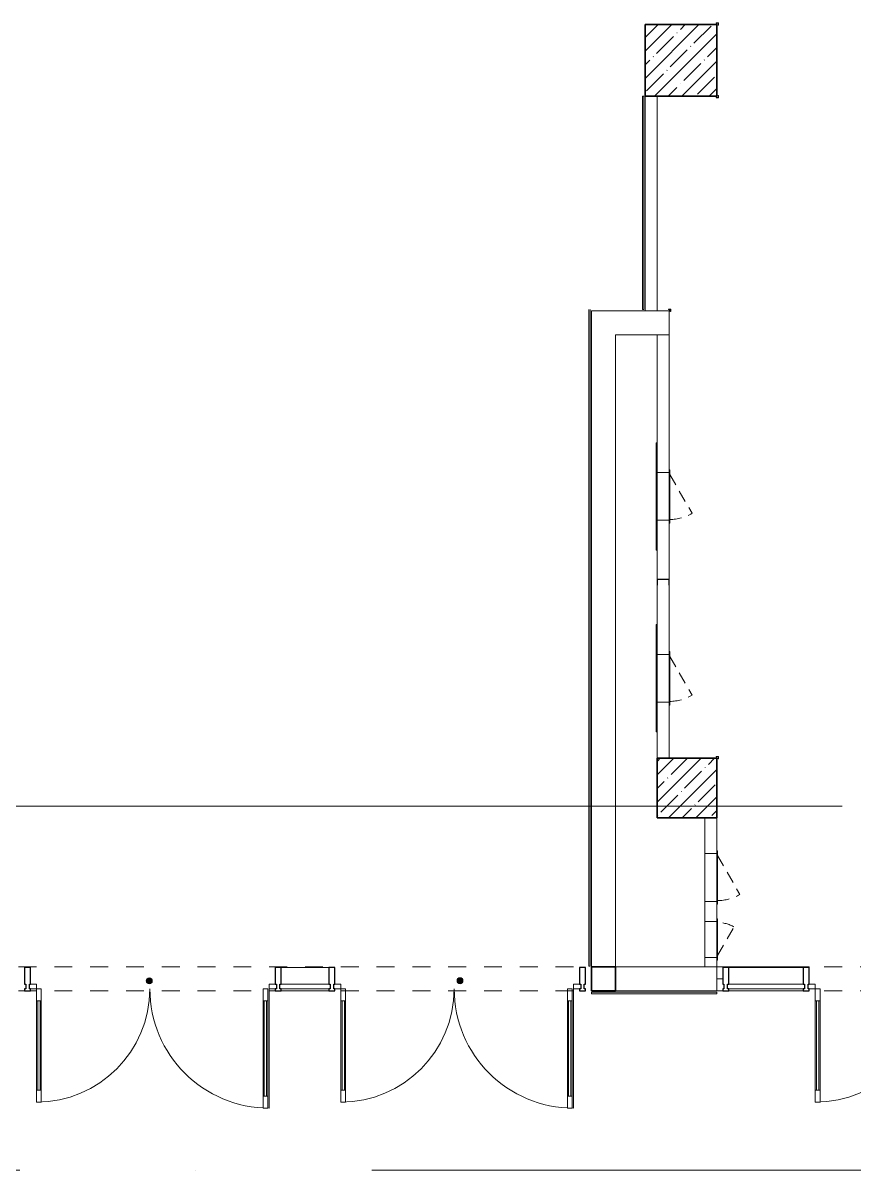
# Model space of a CAD drawing. Header units: millimetres. Extents: x 5993 to 95364, y 94667 to 143522.
# Drawn here: x 48615 to 49182, y 114862 to 115645 of the extents above; entities that cross this region are included whole.
import ezdxf

# ---------------------------------------------------------------- set-up
doc = ezdxf.new("R2010")
doc.units = ezdxf.units.MM
for name, pattern in [('200_ШТРИХ__ш1_п0_6_', [160, 100, -60]), ('200_ШТРИХ_ш1п0_6_', [160, 100, -60]), ('50_200_ШТРИХ_1Т_ш5_п1_п1_', [1400, 1000, -200, 0, -200]), ('Штрих короткий', [300, 150, -150])]:
    doc.linetypes.add(name, pattern=pattern)
for name, color, linetype, lineweight in [('0-2', 7, 'Continuous', 9), ('S-GRID-____-OTLN-1', 7, '50_200_ШТРИХ_1Т_ш5_п1_п1_', 9), ('Двери', 7, 'Continuous', 9), ('Импосты витража', 7, 'Continuous', 9), ('Импосты витража-1', 7, 'Continuous', 25), ('Каркас несущий', 7, 'Continuous', 9), ('Марки обобщенной модели', 7, 'Continuous', 9), ('Несущие колонны', 7, 'Continuous', 9), ('Несущие колонны-1', 7, 'Continuous', 35), ('Обобщенные модели', 7, 'Continuous', 9), ('Окна', 7, 'Continuous', 9), ('Остекление-1', 7, 'Continuous', 9), ('Открывание в плане-1', 7, '200_ШТРИХ__ш1_п0_6_', 9), ('Перекрытия', 7, 'Continuous', 9), ('Перемычка-1', 7, 'Штрих короткий', 9), ('Стены', 7, 'Continuous', 9), ('Стены-1', 7, 'Continuous', 13), ('Элементы узлов', 7, 'Continuous', 9)]:
    doc.layers.add(name, color=color, linetype=linetype, lineweight=lineweight)
doc.layers.add('_Разделитель помещений_', color=7, linetype='200_ШТРИХ_ш1п0_6_', lineweight=35, true_color=0x0000a0)

# ---------------------------------------------------------------- blocks, each defined once
blk = doc.blocks.new('BSC_Колонна _Прямоугольная - 500х500-V7-АИ2_01_План напольных покрытий и плинтусов 1го этажа _Часть 2_')
at = {"layer": 'Несущие колонны'}
h = blk.add_hatch(dxfattribs=at)
h.set_pattern_fill('FP_15', color=256, style=0, pattern_type=2)
h.set_pattern_definition([(45, (-91350, -14400), (-114.04925, 114.04925), []), (45, (-91235.95, -14400), (-114.04925, 114.04925), [201.613, -40.323, 3.353, -36.97])])
h.paths.add_polyline_path([(-250, -250), (250, -250), (250, 250), (-250, 250)], flags=0)
at = {"layer": 'Несущие колонны-1'}
for p, q in [((250, 250), (-250, 250)), ((-250, 250), (-250, -250)), ((250, -250), (250, 250)), ((-250, -250), (250, -250))]:
    blk.add_line(p, q, dxfattribs=at)
blk = doc.blocks.new('BSC_Колонна _Прямоугольная - 600х600-V14-АИ2_01_План напольных покрытий и плинтусов 1го этажа _Часть 2_')
at = {"layer": 'Несущие колонны'}
h = blk.add_hatch(dxfattribs=at)
h.set_pattern_fill('FP_23', color=256, style=0, pattern_type=2)
h.set_pattern_definition([(45, (-91300, -20500), (-114.04925, 114.04925), []), (45, (-91185.95, -20500), (-114.04925, 114.04925), [201.613, -40.323, 3.353, -36.97])])
h.paths.add_polyline_path([(-300, -300), (300, -300), (300, 300), (-300, 300)], flags=0)
at = {"layer": 'Несущие колонны-1'}
for p, q in [((300, 300), (-300, 300)), ((-300, 300), (-300, -300)), ((300, -300), (300, 300)), ((-300, -300), (300, -300))]:
    blk.add_line(p, q, dxfattribs=at)
blk = doc.blocks.new('Дверь_Витражная_СКБ_2Ст2 - ДВН_ДАО_Выход-27108098-АИ2_01_План напольных покрытий и плинтусов 1го этажа _Часть 2_')
at = {"layer": 'Двери'}
for p, q in [((-975, -950), (-975, 0)), ((975, -1000), (975, 0))]:
    blk.add_line(p, q, dxfattribs=at)
for centre, radius, start, end in [((-975, 0), 950, 270, 0), ((975, 0), 1000, 180, 270)]:
    blk.add_arc(centre, radius, start, end, dxfattribs=at)
at = {"layer": 'Элементы узлов'}
for p, q in [((-1025, 40), (-975, 40)), ((-975, 40), (-1025, 40)), ((-975, 0), (-1025, 0)), ((-1025, 0), (-975, 0)), ((-975, 40), (-975, 0)), ((-975, 0), (-975, 40)), ((-935, 0), (-975, 0)), ((-975, -950), (-975, 0)), ((-935, 0), (-975, 0)), ((-975, 0), (-975, -950)), ((-935, -950), (-935, 0)), ((-935, -950), (-935, 0)), ((923, 0), (963, 0)), ((923, -1000), (923, 0)), ((923, 0), (923, -1000)), ((963, 0), (923, 0)), ((963, -1000), (963, 0)), ((963, -1000), (963, 0)), ((1025, 40), (975, 40)), ((975, 40), (975, 0)), ((1025, 40), (975, 40)), ((975, 40), (975, 0)), ((975, 0), (1025, 0)), ((975, 0), (1025, 0)), ((-975, -100), (-935, -100)), ((-965, -850), (-965, -100)), ((-945, -850), (-945, -100)), ((963, -100), (923, -100)), ((933, -900), (933, -100)), ((953, -900), (953, -100)), ((-975, -850), (-935, -850)), ((-975, -950), (-935, -950)), ((-975, -950), (-935, -950)), ((963, -900), (923, -900)), ((963, -1000), (923, -1000)), ((923, -1000), (963, -1000))]:
    blk.add_line(p, q, dxfattribs=at)
blk = doc.blocks.new('PNS_Панель прямоугольная2 - Нр_Стекло - 40мм-28950523-АИ2_01_План напольных покрытий и плинтусов 1го этажа _Часть 2_')
at = {"layer": 'Остекление-1'}
for p, q in [((-200, 40), (200, 40)), ((-210, 0), (210, 0)), ((200, 0), (-200, 0))]:
    blk.add_line(p, q, dxfattribs=at)
blk = doc.blocks.new('Прямоугольный импост - Импост структурный с накладкой - 180мм-26944798-АИ2_01_План напольных покрытий и плинтусов 1го этажа _Часть 2_')
at = {"layer": 'Импосты витража-1'}
for p, q in [((-25, 0), (-25, 17)), ((-25, 17), (25, 17)), ((-15, 0), (-25, 0)), ((-15, -40), (-15, 0)), ((25, 0), (15, 0)), ((15, 0), (15, -40)), ((25, 17), (25, 0)), ((-25, -180), (-25, -40)), ((-25, -40), (-15, -40)), ((15, -40), (25, -40)), ((25, -40), (25, -180)), ((25, -180), (-25, -180))]:
    blk.add_line(p, q, dxfattribs=at)
blk = doc.blocks.new('Прямоугольный импост - Импост структурный с накладкой - 180мм-26944773-АИ2_01_План напольных покрытий и плинтусов 1го этажа _Часть 2_')
at = {"layer": 'Импосты витража-1'}
for p, q in [((-25, 0), (-25, 17)), ((-25, 17), (25, 17)), ((-15, 0), (-25, 0)), ((-15, -40), (-15, 0)), ((25, 0), (15, 0)), ((15, 0), (15, -40)), ((25, 17), (25, 0)), ((-25, -180), (-25, -40)), ((-25, -40), (-15, -40)), ((15, -40), (25, -40)), ((25, -40), (25, -180)), ((25, -180), (-25, -180))]:
    blk.add_line(p, q, dxfattribs=at)
blk = doc.blocks.new('Прямоугольный импост - Импост структурный с накладкой - 180мм-26947250-АИ2_01_План напольных покрытий и плинтусов 1го этажа _Часть 2_')
at = {"layer": 'Импосты витража'}
for p, q in [((88350, 12897), (87950, 12897)), ((88350, 12700), (87950, 12700))]:
    blk.add_line(p, q, dxfattribs=at)
blk = doc.blocks.new('Прямоугольный импост - Импост структурный с накладкой - 180мм-28950522-АИ2_01_План напольных покрытий и плинтусов 1го этажа _Часть 2_')
at = {"layer": 'Импосты витража-1'}
for p, q in [((-25, 0), (-25, 17)), ((-25, 17), (25, 17)), ((-15, 0), (-25, 0)), ((-15, -40), (-15, 0)), ((25, 0), (15, 0)), ((15, 0), (15, -40)), ((25, 17), (25, 0)), ((-25, -180), (-25, -40)), ((-25, -40), (-15, -40)), ((15, -40), (25, -40)), ((25, -40), (25, -180)), ((25, -180), (-25, -180))]:
    blk.add_line(p, q, dxfattribs=at)
blk = doc.blocks.new('Прямоугольный импост - Импост структурный с накладкой - 180мм-26943387-АИ2_01_План напольных покрытий и плинтусов 1го этажа _Часть 2_')
at = {"layer": 'Импосты витража-1'}
for p, q in [((-25, 0), (-25, 17)), ((-25, 17), (25, 17)), ((-15, 0), (-25, 0)), ((-15, -40), (-15, 0)), ((25, 0), (15, 0)), ((15, 0), (15, -40)), ((25, 17), (25, 0)), ((-25, -180), (-25, -40)), ((-25, -40), (-15, -40)), ((15, -40), (25, -40)), ((25, -40), (25, -180)), ((25, -180), (-25, -180))]:
    blk.add_line(p, q, dxfattribs=at)
blk = doc.blocks.new('PNS_Панель прямоугольная2 - Нр_Стекло - 40мм-28950520-АИ2_01_План напольных покрытий и плинтусов 1го этажа _Часть 2_')
at = {"layer": 'Остекление-1'}
for p, q in [((-312.5, 40), (312.5, 40)), ((-322.5, 0), (322.5, 0)), ((312.5, 0), (-312.5, 0))]:
    blk.add_line(p, q, dxfattribs=at)
blk = doc.blocks.new('Прямоугольный импост - Импост структурный с накладкой - 180мм-25562895-АИ2_01_План напольных покрытий и плинтусов 1го этажа _Часть 2_')
at = {"layer": 'Импосты витража'}
for p, q in [((95100, 12897), (94475, 12897)), ((95100, 12700), (94475, 12700))]:
    blk.add_line(p, q, dxfattribs=at)
blk = doc.blocks.new('154_Фахверк_СКБ_Швеллер - Тип_100_4010-27789772-АИ2_01_План напольных покрытий и плинтусов 1го этажа _Часть 2_')
at = {"layer": 'Обобщенные модели'}
for p, q in [((175, 50), (125, 50)), ((125, 50), (125, -50)), ((128, 47), (175, 47)), ((128, -47), (128, 47)), ((175, 47), (175, 50)), ((125, -50), (175, -50)), ((175, -47), (128, -47)), ((175, -50), (175, -47))]:
    blk.add_line(p, q, dxfattribs=at)
blk = doc.blocks.new('AR_Отверстие Ниша - Лючок-32403152-АИ2_01_План напольных покрытий и плинтусов 1го этажа _Часть 2_')
at = {"layer": 'Окна'}
for p, q in [((200, 50), (-200, 50)), ((-200, 50), (-200, -50)), ((200, -50), (200, 50)), ((-200, -50), (200, -50))]:
    blk.add_line(p, q, dxfattribs=at)
blk = doc.blocks.new('Л_Общий_Лючок - Лючок-29683943-АИ2_01_План напольных покрытий и плинтусов 1го этажа _Часть 2_')
at = {"layer": 'Окна'}
for p, q in [((424, 6), (-24, 6)), ((-24, 6), (-24, 0)), ((424, 6), (424, 0))]:
    blk.add_line(p, q, dxfattribs=at)
at = {"layer": 'Открывание в плане-1'}
blk.add_line((16.4, 6), (342, 194), dxfattribs=at)
blk.add_arc((6, 0), 388, 0.89053, 30, dxfattribs=at)
blk = doc.blocks.new('AR_Отверстие Ниша - Лючок-32403646-АИ2_01_План напольных покрытий и плинтусов 1го этажа _Часть 2_')
at = {"layer": 'Окна'}
for p, q in [((-150, 50), (150, 50)), ((-150, -50), (-150, 50)), ((150, 50), (150, -50)), ((150, -50), (-150, -50))]:
    blk.add_line(p, q, dxfattribs=at)
blk = doc.blocks.new('Л_Общий_Лючок - Лючок-29683929-АИ2_01_План напольных покрытий и плинтусов 1го этажа _Часть 2_')
at = {"layer": 'Окна'}
for p, q in [((-24, 0), (-24, -6)), ((324, 0), (324, -6)), ((-24, -6), (324, -6))]:
    blk.add_line(p, q, dxfattribs=at)
at = {"layer": 'Открывание в плане-1'}
blk.add_line((16.4, -6), (255.4, -144), dxfattribs=at)
blk.add_arc((6, 0), 288, 330, 358.80026, dxfattribs=at)
blk = doc.blocks.new('AR_Отверстие Ниша - Лючок-32403670-АИ2_01_План напольных покрытий и плинтусов 1го этажа _Часть 2_')
at = {"layer": 'Окна'}
for p, q in [((-200, 50), (200, 50)), ((-200, -50), (-200, 50)), ((200, 50), (200, -50)), ((200, -50), (-200, -50))]:
    blk.add_line(p, q, dxfattribs=at)
blk = doc.blocks.new('Л_Общий_Лючок - Лючок-29743238-АИ2_01_План напольных покрытий и плинтусов 1го этажа _Часть 2_')
at = {"layer": 'Окна'}
for p, q in [((-24, 0), (-24, -6)), ((424, 0), (424, -6)), ((-24, -6), (424, -6))]:
    blk.add_line(p, q, dxfattribs=at)
at = {"layer": 'Открывание в плане-1'}
blk.add_line((383.6, -6), (58, -194), dxfattribs=at)
blk.add_arc((394, 0), 388, 180.89053, 210, dxfattribs=at)
blk = doc.blocks.new('ПР_Уголок1 - ПР_Уголок 2-29722909-АИ2_01_План напольных покрытий и плинтусов 1го этажа _Часть 2_')
at = {"layer": 'Каркас несущий'}
for p, q in [((-250, -8), (-250, 0)), ((650, 0), (-250, 0)), ((650, 0), (650, -8))]:
    blk.add_line(p, q, dxfattribs=at)
blk = doc.blocks.new('BSC_Колонна _Прямоугольная1 - 200х200 _металл_-35201515-АИ2_01_План напольных покрытий и плинтусов 1го этажа _Часть 2_')
at = {"layer": 'Несущие колонны-1'}
for p, q in [((100, 100), (-100, 100)), ((-100, 100), (-100, -100)), ((100, -100), (100, 100)), ((-100, -100), (100, -100))]:
    blk.add_line(p, q, dxfattribs=at)
blk = doc.blocks.new('Проем_Дверь_Прямоугольный - 3600х2800h_витражные проемы-35285876-АИ2_01_План напольных покрытий и плинтусов 1го этажа _Часть 2_')
at = {"layer": 'Перемычка-1'}
for p, q in [((1800, 100), (-1800, 100)), ((1800, -100), (-1800, -100))]:
    blk.add_line(p, q, dxfattribs=at)
blk = doc.blocks.new('Проем_Дверь_Прямоугольный - 4800х2800h_витражные проемы-35286907-АИ2_01_План напольных покрытий и плинтусов 1го этажа _Часть 2_')
at = {"layer": 'Перемычка-1'}
for p, q in [((2400, 100), (-2400, 100)), ((2400, -100), (-2400, -100))]:
    blk.add_line(p, q, dxfattribs=at)

msp = doc.modelspace()

# ---------------------------------------------------------------- hatches: boundary and pattern name
at = {"layer": 'Марки обобщенной модели'}
h = msp.add_hatch(color=256, dxfattribs=at)
edge = h.paths.add_edge_path(flags=0)
edge.add_arc((48701.46, 114990.89), 2.03, 0, 360)
h = msp.add_hatch(color=256, dxfattribs=at)
edge = h.paths.add_edge_path(flags=0)
edge.add_arc((48913.38, 114991.01), 2.03, 0, 360)

# ---------------------------------------------------------------- linework, layer by layer
at = {"layer": '_Разделитель помещений_'}
msp.add_line((49055.94, 115448.05), (49056.92, 115448.05), dxfattribs=at)
at = {"layer": 'S-GRID-____-OTLN-1', "color": 251, "lineweight": 15, "ltscale": 0.6, "true_color": 0x636466}
msp.add_line((49173.9, 115110.01), (47302.85, 115110.01), dxfattribs=at)
at = {"layer": 'S-GRID-____-OTLN-1', "color": 251, "ltscale": 0.6, "true_color": 0x636466}
msp.add_line((50293.31, 114861.8), (41443.97, 114861.8), dxfattribs=at)
at = {"layer": 'Марки обобщенной модели'}
for centre in [(48701.46, 114990.89), (48913.38, 114991.01)]:
    msp.add_circle(centre, 2.03, dxfattribs=at)
at = {"layer": 'Обобщенные модели'}
for p, q in [((49088.01, 115644.54), (49088.01, 115644.38)), ((49089.64, 115644.54), (49088.01, 115644.54)), ((49088.01, 115644.38), (49089.47, 115644.38)), ((49089.47, 115644.38), (49089.47, 115642.91)), ((49089.47, 115642.91), (49089.64, 115642.91)), ((49089.64, 115642.91), (49089.64, 115644.54)), ((49089.64, 115595.05), (49089.47, 115595.05)), ((49089.47, 115595.05), (49089.47, 115593.59)), ((49089.64, 115593.42), (49089.64, 115595.05)), ((49089.47, 115593.59), (49088.01, 115593.59)), ((49088.01, 115593.59), (49088.01, 115593.42)), ((49088.01, 115593.42), (49089.64, 115593.42)), ((49055.45, 115449.19), (49055.45, 115449.03)), ((49057.08, 115449.19), (49055.45, 115449.19)), ((49055.45, 115449.03), (49056.92, 115449.03)), ((49056.92, 115449.03), (49056.92, 115447.56)), ((49056.92, 115447.56), (49057.08, 115447.56)), ((49057.08, 115447.56), (49057.08, 115449.19)), ((49088.01, 115143.96), (49088.01, 115143.79)), ((49089.64, 115143.96), (49088.01, 115143.96)), ((49088.01, 115143.79), (49089.47, 115143.79)), ((49089.47, 115143.79), (49089.47, 115142.33)), ((49089.47, 115142.33), (49089.64, 115142.33)), ((49089.64, 115142.33), (49089.64, 115143.96))]:
    msp.add_line(p, q, dxfattribs=at)
at = {"layer": 'Перекрытия'}
for p, q in [((49055.94, 115448.05), (49056.92, 115448.05)), ((49088.5, 115000.38), (49151.58, 115000.38)), ((49151.58, 115000.38), (49151.58, 115000.13)), ((49092.57, 114992.24), (49088.5, 114992.24))]:
    msp.add_line(p, q, dxfattribs=at)
at = {"layer": 'Стены'}
for p, q in [((49037.79, 115449.03), (49037.79, 115594.56)), ((49038.68, 115594.56), (49037.79, 115594.56)), ((49038.68, 115594.56), (49038.68, 115449.03)), ((49001.16, 115000.86), (49001.16, 115449.03)), ((49002.06, 115449.03), (49002.06, 115000.86)), ((49037.79, 115449.03), (49038.68, 115449.03)), ((49002.06, 115000.86), (49001.16, 115000.86)), ((49003.03, 114983.12), (49088.5, 114983.12)), ((49003.03, 114983.12), (49003.03, 114982.14)), ((49088.5, 114982.14), (49003.03, 114982.14)), ((49088.5, 114983.12), (49088.5, 114982.14))]:
    msp.add_line(p, q, dxfattribs=at)
at = {"layer": 'Стены-1'}
for p, q in [((49039.66, 115594.56), (49039.66, 115448.05)), ((49047.8, 115448.05), (49047.8, 115594.56)), ((49055.94, 115448.05), (49003.03, 115448.05)), ((49003.03, 115448.05), (49003.03, 115431.77)), ((49039.66, 115448.05), (49047.8, 115448.05)), ((49055.94, 115431.77), (49055.94, 115448.05)), ((49003.03, 115431.77), (49003.03, 115000.38)), ((49019.31, 115000.38), (49019.31, 115431.77)), ((49019.31, 115431.77), (49055.94, 115431.77)), ((49055.94, 115431.77), (49047.8, 115431.77)), ((49047.8, 115431.77), (49047.8, 115337.76)), ((49055.94, 115337.76), (49055.94, 115431.77)), ((49047.8, 115305.2), (49047.8, 115264.91)), ((49055.94, 115264.91), (49055.94, 115305.2)), ((49047.8, 115260.84), (49047.8, 115213.63)), ((49055.94, 115213.63), (49055.94, 115260.84)), ((49047.8, 115181.07), (49047.8, 115142.82)), ((49055.94, 115142.82), (49055.94, 115181.07)), ((49080.36, 115102.12), (49080.36, 115077.7)), ((49088.5, 115077.7), (49088.5, 115102.12)), ((49080.36, 115045.14), (49080.36, 115031.31)), ((49088.5, 115031.31), (49088.5, 115045.14)), ((49088.5, 115000.38), (49019.31, 115000.38)), ((49080.36, 115006.89), (49080.36, 115000.38)), ((49080.36, 115000.38), (49088.5, 115000.38)), ((49088.5, 115000.38), (49088.5, 115006.89)), ((49088.5, 114984.1), (49088.5, 115000.38)), ((49019.31, 114984.1), (49088.5, 114984.1))]:
    msp.add_line(p, q, dxfattribs=at)

# ---------------------------------------------------------------- block references
at = {"layer": '0-2', "xscale": 0.08139549610658335, "yscale": 0.08139549610658335, "zscale": 0.08139549610658335}
for name, p in [('BSC_Колонна _Прямоугольная - 600х600-V14-АИ2_01_План напольных покрытий и плинтусов 1го этажа _Часть 2_', (49064.08, 115618.98)), ('BSC_Колонна _Прямоугольная - 500х500-V7-АИ2_01_План напольных покрытий и плинтусов 1го этажа _Часть 2_', (49068.15, 115122.47)), ('Прямоугольный импост - Импост структурный с накладкой - 180мм-26947250-АИ2_01_План напольных покрытий и плинтусов 1го этажа _Часть 2_', (41632.67, 113950.37)), ('Прямоугольный импост - Импост структурный с накладкой - 180мм-25562895-АИ2_01_План напольных покрытий и плинтусов 1го этажа _Часть 2_', (41406.8, 113950.37)), ('Дверь_Витражная_СКБ_2Ст2 - ДВН_ДАО_Выход-27108098-АИ2_01_План напольных покрытий и плинтусов 1го этажа _Часть 2_', (48703.9, 114985.48)), ('PNS_Панель прямоугольная2 - Нр_Стекло - 40мм-28950523-АИ2_01_План напольных покрытий и плинтусов 1го этажа _Часть 2_', (48807.68, 114985.48)), ('Дверь_Витражная_СКБ_2Ст2 - ДВН_ДАО_Выход-27108098-АИ2_01_План напольных покрытий и плинтусов 1го этажа _Часть 2_', (48911.46, 114985.48)), ('PNS_Панель прямоугольная2 - Нр_Стекло - 40мм-28950520-АИ2_01_План напольных покрытий и плинтусов 1го этажа _Часть 2_', (49122.07, 114985.48)), ('Дверь_Витражная_СКБ_2Ст2 - ДВН_ДАО_Выход-27108098-АИ2_01_План напольных покрытий и плинтусов 1го этажа _Часть 2_', (49235.01, 114985.48))]:
    msp.add_blockref(name, p, dxfattribs=at)
for name, p, rotation in [('ПР_Уголок1 - ПР_Уголок 2-29722909-АИ2_01_План напольных покрытий и плинтусов 1го этажа _Часть 2_', (49047.15, 115305.2), 90), ('AR_Отверстие Ниша - Лючок-32403152-АИ2_01_План напольных покрытий и плинтусов 1го этажа _Часть 2_', (49051.87, 115321.48), 90), ('Л_Общий_Лючок - Лючок-29683943-АИ2_01_План напольных покрытий и плинтусов 1го этажа _Часть 2_', (49055.94, 115337.76), 270), ('154_Фахверк_СКБ_Швеллер - Тип_100_4010-27789772-АИ2_01_План напольных покрытий и плинтусов 1го этажа _Часть 2_', (49051.87, 115275.08), 270), ('ПР_Уголок1 - ПР_Уголок 2-29722909-АИ2_01_План напольных покрытий и плинтусов 1го этажа _Часть 2_', (49047.15, 115181.07), 90), ('AR_Отверстие Ниша - Лючок-32403152-АИ2_01_План напольных покрытий и плинтусов 1го этажа _Часть 2_', (49051.87, 115197.35), 90), ('Л_Общий_Лючок - Лючок-29683943-АИ2_01_План напольных покрытий и плинтусов 1го этажа _Часть 2_', (49055.94, 115213.63), 270), ('AR_Отверстие Ниша - Лючок-32403670-АИ2_01_План напольных покрытий и плинтусов 1го этажа _Часть 2_', (49084.43, 115061.42), 270), ('Л_Общий_Лючок - Лючок-29743238-АИ2_01_План напольных покрытий и плинтусов 1го этажа _Часть 2_', (49088.5, 115045.14), 90.00000000000001), ('AR_Отверстие Ниша - Лючок-32403646-АИ2_01_План напольных покрытий и плинтусов 1го этажа _Часть 2_', (49084.43, 115019.1), 270), ('Л_Общий_Лючок - Лючок-29683929-АИ2_01_План напольных покрытий и плинтусов 1го этажа _Часть 2_', (49088.5, 115006.89), 90.00000000000001), ('Проем_Дверь_Прямоугольный - 4800х2800h_витражные проемы-35286907-АИ2_01_План напольных покрытий и плинтусов 1го этажа _Часть 2_', (48807.68, 114992.24), 180), ('BSC_Колонна _Прямоугольная1 - 200х200 _металл_-35201515-АИ2_01_План напольных покрытий и плинтусов 1го этажа _Часть 2_', (49011.17, 114992.24), 180), ('Проем_Дверь_Прямоугольный - 3600х2800h_витражные проемы-35285876-АИ2_01_План напольных покрытий и плинтусов 1го этажа _Часть 2_', (49235.01, 114992.24), 180)]:
    msp.add_blockref(name, p, dxfattribs=dict(at, rotation=rotation))
at = {"layer": '0-2', "extrusion": (0, 0, -1), "xscale": 0.08139549610658335, "yscale": 0.08139549610658335, "zscale": 0.08139549610658335, "rotation": 180}
for name, p in [('Прямоугольный импост - Импост структурный с накладкой - 180мм-26944773-АИ2_01_План напольных покрытий и плинтусов 1го этажа _Часть 2_', (-48618.44, 114985.48)), ('Прямоугольный импост - Импост структурный с накладкой - 180мм-26944798-АИ2_01_План напольных покрытий и плинтусов 1го этажа _Часть 2_', (-48789.37, 114985.48)), ('Прямоугольный импост - Импост структурный с накладкой - 180мм-26943387-АИ2_01_План напольных покрытий и плинтусов 1го этажа _Часть 2_', (-48826, 114985.48)), ('Прямоугольный импост - Импост структурный с накладкой - 180мм-28950522-АИ2_01_План напольных покрытий и плинтусов 1го этажа _Часть 2_', (-48996.93, 114985.48)), ('Прямоугольный импост - Импост структурный с накладкой - 180мм-26943387-АИ2_01_План напольных покрытий и плинтусов 1го этажа _Часть 2_', (-49094.6, 114985.48)), ('Прямоугольный импост - Импост структурный с накладкой - 180мм-26944798-АИ2_01_План напольных покрытий и плинтусов 1го этажа _Часть 2_', (-49149.54, 114985.48))]:
    msp.add_blockref(name, p, dxfattribs=at)

doc.saveas('drawing.dxf')
